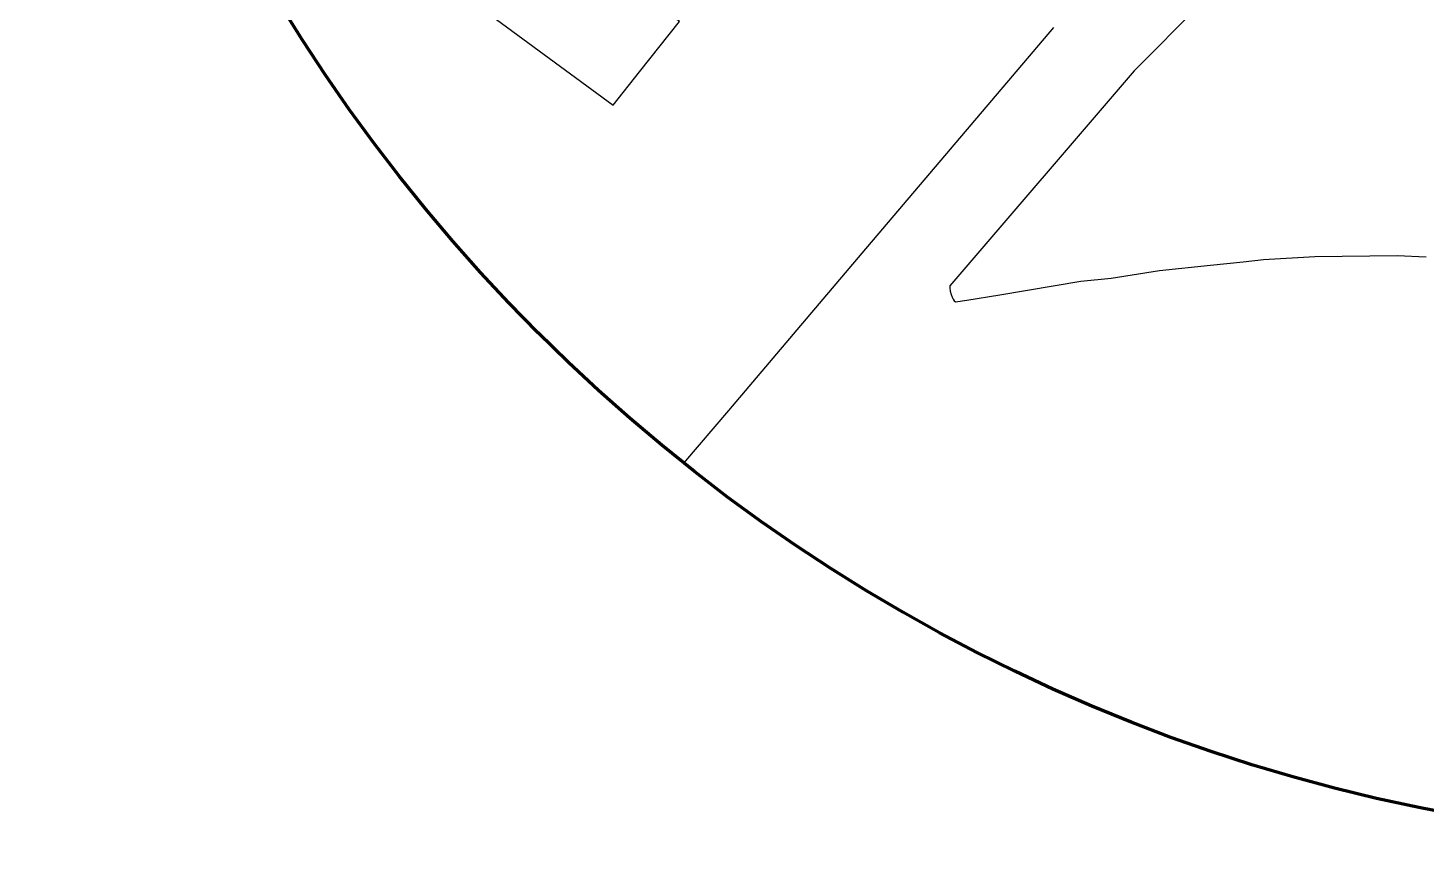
# Model space of a CAD drawing. Header units: metres. Extents: x 2113 to 5678, y -2764 to 956.
# Drawn here: x 2925.7 to 3116.7, y -1975.5 to -1864.2 of the extents above; entities that cross this region are included whole.
import ezdxf

# ---------------------------------------------------------------- set-up
doc = ezdxf.new("R2010")
doc.units = ezdxf.units.M
doc.header["$MEASUREMENT"] = 0
doc.layers.add('TXT_QUADRAFISCAL_5000', color=7, linetype='Continuous')

msp = doc.modelspace()

# ---------------------------------------------------------------- linework, layer by layer
msp.add_lwpolyline([(2962.115, -1842.68), (3005.65, -1874.692), (3009.263, -1870.143), (3014.707, -1863.291), (2996.97, -1850.249), (2971.172, -1831.28)], close=True)
msp.add_lwpolyline([(2962.115, -1842.68), (3005.65, -1874.692), (3009.263, -1870.143), (3014.707, -1863.291), (2996.97, -1850.249), (2971.172, -1831.28)], close=True)
for points in [[(3085.82, -1861.015), (3076.843, -1870.027), (3051.636, -1899.394), (3051.655, -1899.674), (3051.708, -1900.1), (3051.857, -1900.556), (3051.972, -1900.93), (3052.114, -1901.199), (3052.248, -1901.411), (3052.419, -1901.565), (3053.962, -1901.351), (3058.479, -1900.619), (3069.549, -1898.733), (3073.701, -1898.337), (3080.301, -1897.305), (3087.287, -1896.561), (3091.732, -1896.087), (3094.518, -1895.801), (3101.529, -1895.373), (3112.744, -1895.252), (3116.725, -1895.403)], [(3085.82, -1861.015), (3076.843, -1870.027), (3051.636, -1899.394), (3051.655, -1899.674), (3051.708, -1900.1), (3051.857, -1900.556), (3051.972, -1900.93), (3052.114, -1901.199), (3052.248, -1901.411), (3052.419, -1901.565), (3053.962, -1901.351), (3058.479, -1900.619), (3069.549, -1898.733), (3073.701, -1898.337), (3080.301, -1897.305), (3087.287, -1896.561), (3091.732, -1896.087), (3094.518, -1895.801), (3101.529, -1895.373), (3112.744, -1895.252), (3116.725, -1895.403)], [(3015.324, -1923.598), (3021.458, -1916.397), (3030.283, -1905.965), (3039.675, -1894.913), (3054.588, -1877.397), (3065.854, -1864.107)], [(3015.324, -1923.598), (3021.458, -1916.397), (3030.283, -1905.965), (3039.675, -1894.913), (3054.588, -1877.397), (3065.854, -1864.107)]]:
    msp.add_lwpolyline(points)
at = {"layer": 'TXT_QUADRAFISCAL_5000', "lineweight": 100}
msp.add_circle((3163.675, -1737.551), 237.953, dxfattribs=at)
msp.add_circle((3163.675, -1737.551), 237.953, dxfattribs=at)

doc.saveas('drawing.dxf')
